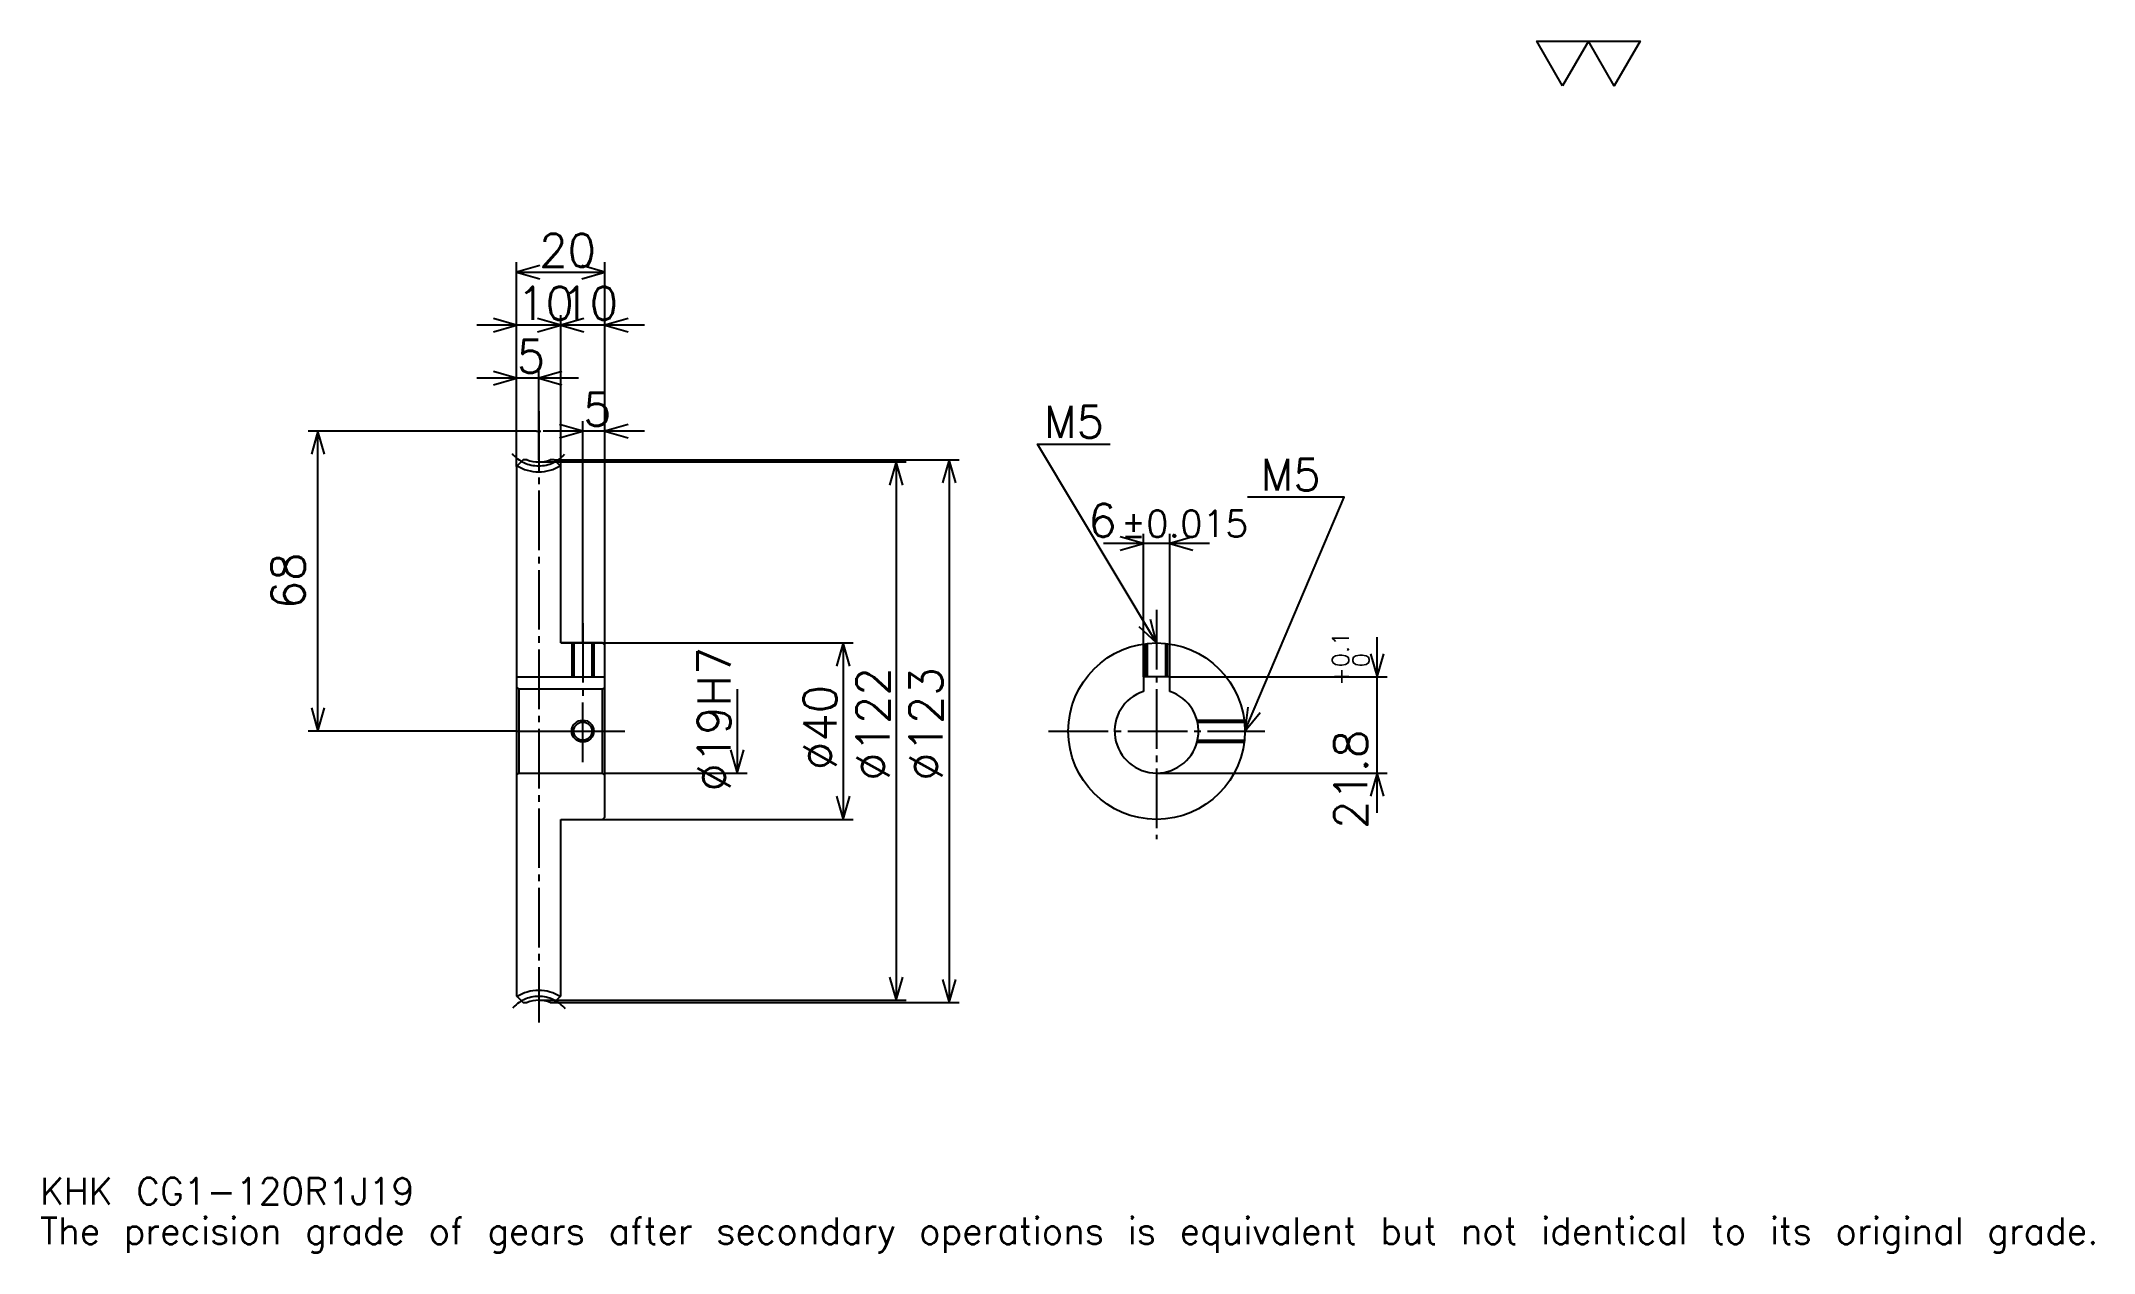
# Model space of a CAD drawing. Extents: x 15 to 480, y 6 to 280.
import ezdxf

# ---------------------------------------------------------------- set-up
doc = ezdxf.new("R2010")
doc.units = 0
doc.linetypes.add('DASHDOT', pattern=[18, 13.5, -1.5, 1.5, -1.5])
doc.layers.get('0').update_dxf_attribs({"linetype": 'CONTINUOUS'})
doc.layers.add('DASHDOT', color=6, linetype='DASHDOT')
doc.styles.add('KANJI', font='TXT', dxfattribs={"bigfont": 'BIGFONT'})

msp = doc.modelspace()

# ---------------------------------------------------------------- linework, layer by layer
at = {"color": 5}
for p, q in [((123, 185.25), (123, 230)), ((143, 185.25), (143, 230)), ((123, 227.75), (143, 227.75)), ((142, 215.75), (114, 215.75)), ((152, 215.75), (124, 215.75)), ((133, 185.25), (133, 218)), ((128, 185.25), (128, 206)), ((137, 203.75), (114, 203.75)), ((127.5, 191.75), (75.75, 191.75)), ((78, 123.75), (78, 191.75)), ((152, 191.75), (129, 191.75)), ((138, 185.25), (138, 194)), ((123, 183.75), (123, 185.25)), ((128, 184.75), (143, 184.75)), ((131.5, 185.25), (143, 185.25)), ((133, 183.75), (133, 185.25)), ((138, 143.75), (138, 185.25)), ((138, 143.75), (138, 185.25)), ((143, 185.25), (223.25, 185.25)), ((143, 143.25), (143, 185.25)), ((143, 184.75), (211.25, 184.75)), ((209, 184.75), (209, 62.75)), ((221, 185.25), (221, 62.25)), ((265, 136.050003), (265, 168.5)), ((271, 136.050003), (271, 168.5)), ((280, 166.25), (256, 166.25)), ((318, 105.25), (318, 145.050003)), ((133, 143.75), (143, 143.75)), ((143, 143.75), (199.25, 143.75)), ((197, 143.75), (197, 103.75)), ((271, 136.050003), (320.25, 136.050003)), ((173, 133.25), (173, 114.25)), ((123, 123.75), (75.75, 123.75)), ((143, 114.25), (175.25, 114.25)), ((268, 114.25), (320.25, 114.25)), ((133, 103.75), (143, 103.75)), ((143, 103.75), (199.25, 103.75)), ((128, 62.75), (143, 62.75)), ((131.5, 62.25), (143, 62.25)), ((143, 62.75), (211.25, 62.75)), ((143, 62.25), (223.25, 62.25))]:
    msp.add_line(p, q, dxfattribs=at)
at = {"color": 4}
for p, q in [((123, 136.050003), (143, 136.050003)), ((143, 133.75), (142.5, 133.25)), ((123, 113.75), (123.5, 114.25)), ((143, 113.75), (142.5, 114.25))]:
    msp.add_line(p, q, dxfattribs=at)
at = {"color": 7}
msp.add_lwpolyline([(360, 270), (354.149994, 280.140015), (377.549988, 280.140015), (371.700012, 270), (365.850006, 280.140015), (360, 270)], dxfattribs=at)
at = {"color": 5}
for points in [[(128.25, 229.25), (123, 227.75), (128.25, 226.25)], [(137.75, 226.25), (143, 227.75), (137.75, 229.25)], [(117.75, 214.25), (123, 215.75), (117.75, 217.25)], [(127.75, 214.25), (133, 215.75), (127.75, 217.25)], [(138.25, 217.25), (133, 215.75), (138.25, 214.25)], [(148.25, 217.25), (143, 215.75), (148.25, 214.25)], [(117.75, 202.25), (123, 203.75), (117.75, 205.25)], [(133.25, 205.25), (128, 203.75), (133.25, 202.25)], [(79.5, 186.5), (78, 191.75), (76.5, 186.5)], [(132.75, 190.25), (138, 191.75), (132.75, 193.25)], [(148.25, 193.25), (143, 191.75), (148.25, 190.25)], [(268, 143.75), (241, 188.75), (257.5, 188.75)], [(210.5, 179.5), (209, 184.75), (207.5, 179.5)], [(222.5, 180), (221, 185.25), (219.5, 180)], [(288, 123.75), (310.5, 176.75), (288.600006, 176.75)], [(259.75, 164.75), (265, 166.25), (259.75, 167.75)], [(276.25, 167.75), (271, 166.25), (276.25, 164.75)], [(264.012665, 147.480103), (268, 143.75), (266.585144, 149.02359)], [(198.5, 138.5), (197, 143.75), (195.5, 138.5)], [(316.5, 141.300003), (318, 136.050003), (319.5, 141.300003)], [(76.5, 129), (78, 123.75), (79.5, 129)], [(288.670837, 129.168716), (288, 123.75), (291.432281, 127.996399)], [(171.5, 119.5), (173, 114.25), (174.5, 119.5)], [(319.5, 109), (318, 114.25), (316.5, 109)], [(195.5, 109), (197, 103.75), (198.5, 109)], [(207.5, 68), (209, 62.75), (210.5, 68)], [(219.5, 67.5), (221, 62.25), (222.5, 67.5)]]:
    msp.add_lwpolyline(points, dxfattribs=at)
at = {"color": 4}
for points in [[(125.401924, 185.25), (124.5, 185.25), (123, 183.75), (123, 113.75)], [(133, 143.75), (133, 183.75), (131.5, 185.25), (130.598083, 185.25)], [(133, 103.75), (142.5, 103.75), (143, 104.25), (143, 143.25), (142.5, 143.75), (133, 143.75)], [(135.5, 143.75), (135.5, 136.050003)], [(135.934998, 143.75), (135.934998, 136.050003)], [(140.065002, 143.75), (140.065002, 136.050003)], [(140.5, 143.75), (140.5, 136.050003)], [(265.5, 136.050003), (265.5, 143.59314)], [(265.934998, 136.050003), (265.934998, 143.643112)], [(270.065002, 136.050003), (270.065002, 143.643112)], [(270.5, 136.050003), (270.5, 143.59314)], [(271, 132.763885), (271, 136.050003), (265, 136.050003), (265, 132.763885)], [(123, 133.75), (123.5, 133.25), (123.5, 114.25), (142.5, 114.25), (142.5, 133.25), (123.5, 133.25)], [(277.165161, 126.25), (287.84314, 126.25)], [(277.272858, 125.815002), (287.893127, 125.815002)], [(277.165161, 121.25), (287.84314, 121.25)], [(277.272858, 121.684998), (287.893127, 121.684998)], [(123, 113.75), (123, 63.75), (124.5, 62.25), (125.401924, 62.25)], [(130.598083, 62.25), (131.5, 62.25), (133, 63.75), (133, 103.75)]]:
    msp.add_lwpolyline(points, dxfattribs=at)
for centre, radius in [((268, 123.75), 20), ((138, 123.75), 2.065)]:
    msp.add_circle(centre, radius, dxfattribs=at)
at = {"color": 7}
msp.add_circle((138, 123.75), 2.5, dxfattribs=at)
at = {"color": 4}
for centre, radius, start, end in [((128, 191.75), 9.25, 237.27956006, 302.72043994), ((128, 191.75), 7, 248.21321192, 291.78678997), ((268, 123.75), 9.5, 108.40848033, 71.59151967), ((128, 55.75), 9.25, 57.27956006, 122.72043994), ((128, 55.75), 7, 68.21321003, 111.78678808)]:
    msp.add_arc(centre, radius, start, end, dxfattribs=at)
at = {"layer": 'DASHDOT', "color": 7}
for p, q in [((128, 196.25), (128, 57.75)), ((127.5, 191.75), (128.5, 191.75)), ((268, 151.25), (268, 99.25)), ((123, 123.75), (147.5, 123.75)), ((243.5, 123.75), (292.5, 123.75))]:
    msp.add_line(p, q, dxfattribs=at)
for points in [[(138, 148.25), (138, 131.550003)], [(138, 116.75), (138, 130.75)], [(131, 123.75), (145, 123.75)]]:
    msp.add_lwpolyline(points, dxfattribs=at)
for centre, start, end in [((128, 191.75), 220.00000049, 319.99999951), ((128, 55.75), 40.00000049, 139.99999951)]:
    msp.add_arc(centre, 7.88, start, end, dxfattribs=at)

# ---------------------------------------------------------------- texts
at = {"color": 7, "style": 'KANJI'}
for s, height, p in [('20', 7.5, (128.125, 228.949997)), ('10', 7.5, (123.125, 216.949997)), ('10', 7.5, (133.125, 216.949997)), ('5', 7.5, (123.0625, 204.949997)), ('5', 7.5, (138.0625, 192.949997)), ('M5', 7.2, (242.5, 190.25)), ('M5', 7.2, (291.600006, 178.25)), ('6', 7.5, (252.518509, 167.75)), ('%%p0.015', 6, (259.942596, 167.75)), ('KHK CG1-120R1J19', 6, (15, 16.5)), ('The precision grade of gears after secondary operations is equivalent but not identical to its original grade.', 6, (15, 7.5))]:
    msp.add_text(s, height=height, dxfattribs=at).set_placement(p)
for s, height, p in [('68', 7.5, (75, 151.375)), ('0.1', 3.75, (311.549988, 138.247787)), ('%%c19H7', 7.5, (171.5, 110.0625)), ('0', 3.75, (316.200012, 138.247787)), ('%%c122', 7.5, (207.5, 112.5)), ('%%c123', 7.5, (219.5, 112.5)), ('+', 3.75, (311.549988, 134.047775)), ('%%c40', 7.5, (195.5, 114.9375)), ('21.8', 7.5, (315.75, 101.584808))]:
    msp.add_text(s, height=height, rotation=90, dxfattribs=at).set_placement(p)

doc.saveas('drawing.dxf')
